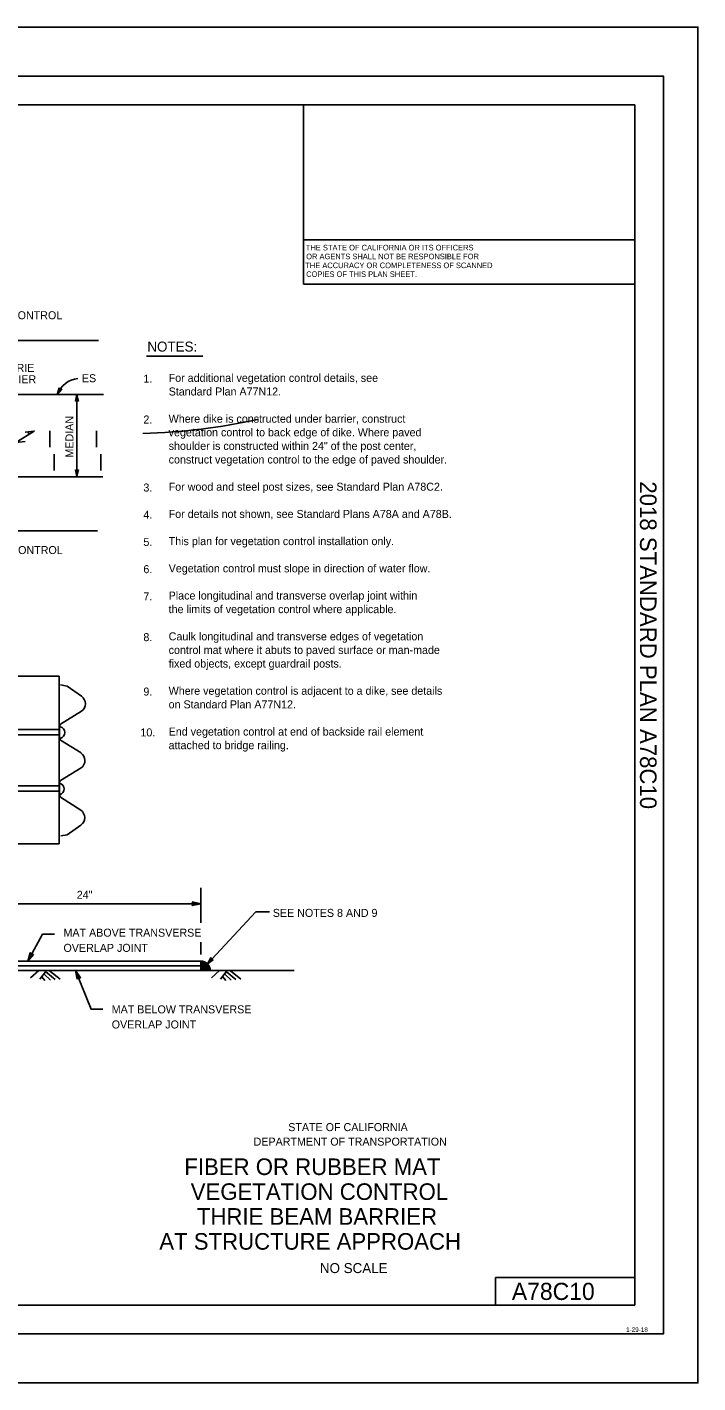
# Model space of a CAD drawing. Extents: x -893 to 867, y -474 to 712.
# Drawn here: x 280 to 867, y -474 to 712 of the extents above; entities that cross this region are included whole.
import ezdxf

# ---------------------------------------------------------------- set-up
doc = ezdxf.new("R2010")
doc.units = 0
for name, color, linetype in [('10 Sheet Format', 7, 'Continuous'), ('11 Undefined', 7, 'Continuous'), ('56 Stage 3 Anno', 7, 'Continuous'), ('57 Undefined', 7, 'Continuous'), ('60 Nongeo Data', 7, 'Continuous')]:
    doc.layers.add(name, color=color, linetype=linetype)

msp = doc.modelspace()

# ---------------------------------------------------------------- linework, layer by layer
at = {"layer": '10 Sheet Format'}
for p, q in [((836.6, 668.9), (836.6, 668.9)), ((-813.5, 644), (811.5, 644)), ((521.6, 487.1), (521.6, 644)), ((811.5, -406), (811.5, 644)), ((811.5, 525.9), (521.6, 525.9)), ((811.5, 487.1), (521.6, 487.1)), ((689.5, -406), (689.5, -382)), ((689.5, -382), (811.5, -382)), ((-813.5, -406), (811.5, -406)), ((836.6, -431), (836.6, -431))]:
    msp.add_line(p, q, dxfattribs=at)
for points in [[(-893.5, -474), (866.5, -474), (866.5, 712), (-893.5, 712)], [(-863.4, 669), (836.6, 669), (836.6, -431), (-863.4, -431)], [(-863.4, 669), (836.6, 669), (836.6, -431), (-863.4, -431)]]:
    msp.add_lwpolyline(points, close=True, dxfattribs=at)
at = {"layer": '11 Undefined'}
for p, q in [((280.1, 357.8), (281.9, 356)), ((283.2, 358.2), (284, 357.4))]:
    msp.add_line(p, q, dxfattribs=at)
at = {"layer": '56 Stage 3 Anno'}
for p, q in [((306.2, 390.6), (307.9, 396.5)), ((310.3, 395.3), (306.2, 390.6)), ((306.9, 391.9), (308.1, 396.2)), ((309.8, 395.3), (306.9, 391.8)), ((307.5, 393.1), (308.3, 395.8)), ((309.4, 395.2), (307.5, 393.1)), ((307.9, 396.5), (307.9, 396.5)), ((307.9, 396.5), (308.7, 395.2)), ((308.2, 394.3), (308.5, 395.5)), ((309, 395.2), (308.2, 394.3)), ((308.7, 395.2), (310.3, 395.3)), ((310.3, 395.3), (310.3, 395.3)), ((306.2, 390.6), (306.2, 390.6)), ((322, 384.6), (323.3, 390.6)), ((323.3, 385.4), (322, 384.6)), ((322, 384.6), (322, 384.6)), ((322.3, 384.8), (323.3, 389.2)), ((322.7, 385), (323.3, 387.8)), ((323, 385.2), (323.3, 386.4)), ((323.3, 390.6), (323.3, 318.7)), ((323.3, 390.6), (323.3, 390.6)), ((323.3, 390.6), (324.7, 384.6)), ((323.3, 389.2), (324.3, 384.8)), ((323.3, 387.8), (323.9, 385)), ((323.3, 386.4), (323.6, 385.2)), ((324.7, 384.6), (323.3, 385.4)), ((324.7, 384.6), (324.7, 384.6)), ((323.3, 318.7), (322, 324.7)), ((322, 324.7), (322, 324.7)), ((322, 324.7), (323.3, 323.9)), ((323.3, 320.1), (322.4, 324.4)), ((323.3, 321.4), (322.7, 324.2)), ((323.3, 322.8), (323.1, 324)), ((323.3, 323.9), (324.7, 324.7)), ((324.7, 324.7), (323.3, 318.7)), ((324.3, 324.4), (323.3, 320)), ((323.9, 324.2), (323.3, 321.4)), ((323.6, 324), (323.3, 322.8)), ((324.7, 324.7), (324.7, 324.7)), ((323.3, 318.7), (323.3, 318.7))]:
    msp.add_line(p, q, dxfattribs=at)
msp.add_arc((327.1, 382.4), 22.5, 97.4452, 158.5095, dxfattribs=at)
at = {"layer": '57 Undefined'}
msp.add_line((384.3, 424), (433.5, 424), dxfattribs=at)
at = {"layer": '60 Nongeo Data'}
for p, q in [((811.5, 644), (811.5, 644)), ((-424.8, 437.9), (342.2, 437.9)), ((-424.8, 390.6), (346.7, 390.6)), ((299.7, 358.7), (299.7, 344.5)), ((340.6, 358.7), (340.6, 344.5)), ((303.4, 338.5), (303.4, 324.2)), ((344.2, 338.5), (344.2, 324.2)), ((192.3, 318.6), (345.9, 318.6)), ((-424.8, 271.4), (341.4, 271.4)), ((307.9, 144.2), (154.2, 144.2)), ((307.9, 144.2), (307.9, -2.4)), ((308.9, 136.6), (314.7, 135.5)), ((314.7, 135.5), (327.4, 126.6)), ((327.5, 113.6), (309, 102.1)), ((307.9, 97.5), (154.2, 97.5)), ((308, 100.3), (308, 90)), ((307.9, 92.9), (154.2, 92.9)), ((309, 88.2), (327, 77)), ((327.1, 64), (309, 52.8)), ((308, 48.3), (154.2, 48.3)), ((308, 50.9), (308, 40.2)), ((308, 43.5), (154.2, 43.5)), ((309, 38.4), (326.8, 26.9)), ((326.9, 13.9), (314.7, 5.3)), ((314.7, 5.3), (309.3, 4.4)), ((307.9, -2.4), (255.5, -2.4)), ((431.6, -71.7), (431.6, -41.1)), ((231, -54.9), (431.6, -54.9)), ((437.5, -107.4), (479.8, -62)), ((479.8, -62), (491.9, -62)), ((431.6, -99.3), (431.6, -88.4)), ((181.8, -105), (431.6, -105)), ((431.6, -113.4), (431.6, -105)), ((431.6, -109.2), (181.4, -109.2)), ((431.6, -113.4), (255.5, -113.4)), ((290, -113.4), (282.8, -119.8)), ((282.8, -113.4), (333, -113.4)), ((296.8, -113.4), (290.9, -120.9)), ((294.7, -116.6), (300.2, -121.7)), ((296.2, -114.6), (304.3, -121.2)), ((299.5, -113.5), (308.6, -120.9)), ((513.3, -113.4), (431.6, -113.4)), ((448.1, -113.4), (441, -119.8)), ((441, -113.4), (491.1, -113.4)), ((454.9, -113.4), (449, -120.9)), ((452.8, -116.6), (458.4, -121.7)), ((454.3, -114.6), (462.4, -121.2)), ((457.6, -113.5), (466.7, -120.9)), ((292.8, -118.8), (295.3, -122)), ((450.9, -118.8), (453.5, -122))]:
    msp.add_line(p, q, dxfattribs=at)
for points in [[(278, 357.6), (286, 358.6), (270, 348.6), (278, 349.6)], [(303.7, -81.6), (293.3, -81.6), (280.5, -105)], [(346.1, -147.2), (335.8, -147.2), (322.2, -113.4)]]:
    msp.add_lwpolyline(points, dxfattribs=at)
for points in [[(424.2, -53.2), (431.6, -54.9), (424.2, -56.5), (424.5, -56.1), (429.9, -54.9), (424.5, -53.7), (424.8, -54.1), (428.2, -54.9), (424.8, -55.7), (425, -55.2), (426.5, -54.9), (425, -54.5), (425.2, -54.9), (424.2, -56.5), (425.2, -54.9)], [(285.4, -99.3), (280.4, -105), (282.5, -97.7), (282.8, -98.1), (281.3, -103.5), (284.9, -99.3), (284.4, -99.3), (282.1, -102), (283.1, -98.6), (283.3, -99), (282.9, -100.5), (283.9, -99.3), (283.5, -99.3), (282.5, -97.7), (283.5, -99.3)], [(442.5, -104), (437.5, -107.4), (440.5, -102.2), (440.7, -102.6), (438.4, -106.4), (442.1, -103.9), (441.7, -103.8), (439.3, -105.5), (440.8, -103), (440.9, -103.4), (440.3, -104.5), (441.3, -103.8), (441, -103.7), (440.5, -102.2), (441, -103.7)], [(323.5, -120.9), (322.2, -113.4), (326.5, -119.6), (326, -119.6), (322.9, -115), (323.8, -120.5), (324.1, -120.1), (323.5, -116.5), (325.5, -119.5), (325, -119.4), (324.1, -118.1), (324.4, -119.6), (324.6, -119.3), (326.5, -119.6), (324.6, -119.3)]]:
    msp.add_lwpolyline(points, close=True, dxfattribs=at)
for centre, radius, start, end in [((368.8, 873.7), 517.3, 271.3563, 282.6683), ((322.7, 120), 8.04, 306.6318, 54.6713), ((310.2, 100.3), 2.15, 121.8892, 180), ((307.6, 94.8), 5.13, 282.7027, 77.2973), ((310.2, 90), 2.15, 180, 237.9532), ((322.3, 70.4), 8.04, 306.6318, 54.6713), ((310.2, 50.9), 2.15, 121.776, 180), ((307.1, 45.5), 5.13, 282.7027, 77.2973), ((310.2, 40.2), 2.15, 180, 237.1549), ((322.1, 20.4), 8.04, 306.6318, 54.6713), ((431.6, -113.4), 8.36, 0, 89.7937), ((431.6, -113.4), 7.72, 0, 89.7937), ((431.6, -113.4), 7.04, 0, 89.7937), ((431.6, -113.4), 6.35, 0, 89.7937), ((431.6, -113.4), 5.74, 0, 89.7937), ((431.6, -113.4), 5.19, 0, 89.7937), ((431.6, -113.4), 4.59, 0, 89.7937), ((431.6, -113.4), 4.08, 0, 89.7937), ((431.6, -113.4), 3.62, 0, 89.7937), ((431.6, -113.4), 3.1, 0, 89.7937), ((431.6, -113.4), 2.59, 0, 89.7937), ((431.6, -113.4), 2.12, 0, 89.7937), ((431.6, -113.4), 1.64, 0, 89.7937), ((431.6, -113.4), 1.27, 0, 89.7937), ((431.6, -113.4), 0.833, 0, 89.7937)]:
    msp.add_arc(centre, radius, start, end, dxfattribs=at)

# ---------------------------------------------------------------- texts
at = {"layer": '10 Sheet Format'}
for s, height, p in [('THE STATE OF CALIFORNIA OR ITS OFFICERS', 4.9, (523.6, 516.6)), ('OR AGENTS SHALL NOT BE RESPONSIBLE FOR', 4.9, (523.9, 508.9)), ('THE ACCURACY OR COMPLETENESS OF SCANNED', 4.9, (523.1, 501.1)), ('COPIES OF THIS PLAN SHEET.', 4.9, (523.9, 493.4)), ('STATE OF CALIFORNIA', 7, (508.2, -253.8)), ('DEPARTMENT OF TRANSPORTATION', 7, (477.9, -266.5)), ('FIBER OR RUBBER MAT', 14.5, (417.3, -292.2)), ('VEGETATION CONTROL', 14.5, (422.9, -314)), ('THRIE BEAM BARRIER', 14.5, (428.3, -335.7)), ('AT STRUCTURE APPROACH', 14.5, (395.4, -357.5)), ('NO SCALE', 8.75, (535.9, -378)), ('A78C10', 15, (703.8, -401.5)), ('1-29-18', 4, (803.7, -429.5))]:
    msp.add_text(s, height=height, dxfattribs=at).set_placement(p)
msp.add_text('2018 STANDARD PLAN A78C10', height=14.5, rotation=270, dxfattribs=at).set_placement((815.9, 314.6))
at = {"layer": '57 Undefined'}
for s, height, p in [('EDGE OF VEGETATION CONTROL', 7, (157.1, 456.4)), ('NOTES:', 8.75, (385, 428.1)), ('DOUBLE THRIE', 7, (217, 410.4)), ('BEAM BARRIER', 7, (217, 400.4)), ('ES', 7, (327.7, 401.3)), (' 1.', 7, (378.9, 400.9)), ('For additional vegetation control details, see ', 7, (403.6, 401.6)), ('Standard Plan A77N12.', 7, (403.6, 389.7)), (' 2. ', 7, (378.9, 365.2)), ('Where dike is constructed under barrier, construct', 7, (403.6, 365.9)), ('vegetation control to back edge of dike. Where paved', 7, (403.6, 354)), ('shoulder is constructed within 24" of the post center,', 7, (403.6, 342.1)), ('construct vegetation control to the edge of paved shoulder.', 7, (403.6, 330.2)), (' 3. ', 7, (378.9, 305.7)), ('For wood and steel post sizes, see Standard Plan A78C2.', 7, (403.6, 306.4)), (' 4. ', 7, (378.9, 281.9)), ('For details not shown, see Standard Plans A78A and A78B.', 7, (403.6, 282.6)), (' 5.', 7, (378.9, 258.1)), ('This plan for vegetation control installation only.', 7, (403.6, 258.8)), ('EDGE OF VEGETATION CONTROL', 7, (157.5, 251)), (' 6. ', 7, (378.9, 234.3)), ('Vegetation control must slope in direction of water flow. ', 7, (403.6, 235)), (' 7.', 7, (378.9, 210.5)), ('Place longitudinal and transverse overlap joint within', 7, (403.6, 211.2)), ('the limits of vegetation control where applicable.', 7, (403.6, 199.3)), (' 8.', 7, (378.9, 174.8)), ('Caulk longitudinal and transverse edges of vegetation', 7, (403.6, 175.5)), ('control mat where it abuts to paved surface or man-made', 7, (403.6, 163.6)), ('fixed objects, except guardrail posts.', 7, (403.6, 151.7)), (' 9.', 7, (378.9, 127.2)), ('Where vegetation control is adjacent to a dike, see details', 7, (403.6, 127.9)), ('on Standard Plan A77N12.', 7, (403.6, 116)), ('10.', 7, (378.9, 91.5)), ('End vegetation control at end of backside rail element', 7, (403.6, 92.2)), ('attached to bridge railing.', 7, (403.6, 80.3))]:
    msp.add_text(s, height=height, dxfattribs=at).set_placement(p)
msp.add_text('MEDIAN', height=7, rotation=90, dxfattribs=at).set_placement((320.3, 335.4))
at = {"layer": '60 Nongeo Data'}
for s, p in [('24"', (323.2, -50.6)), ('SEE NOTES 8 AND 9', (494.7, -66.4)), ('MAT ABOVE TRANSVERSE', (311.6, -83.7)), ('OVERLAP JOINT', (311.6, -97)), ('MAT BELOW TRANSVERSE', (353.8, -150.8)), ('OVERLAP JOINT', (353.8, -164))]:
    msp.add_text(s, height=7, dxfattribs=at).set_placement(p)

doc.saveas('drawing.dxf')
